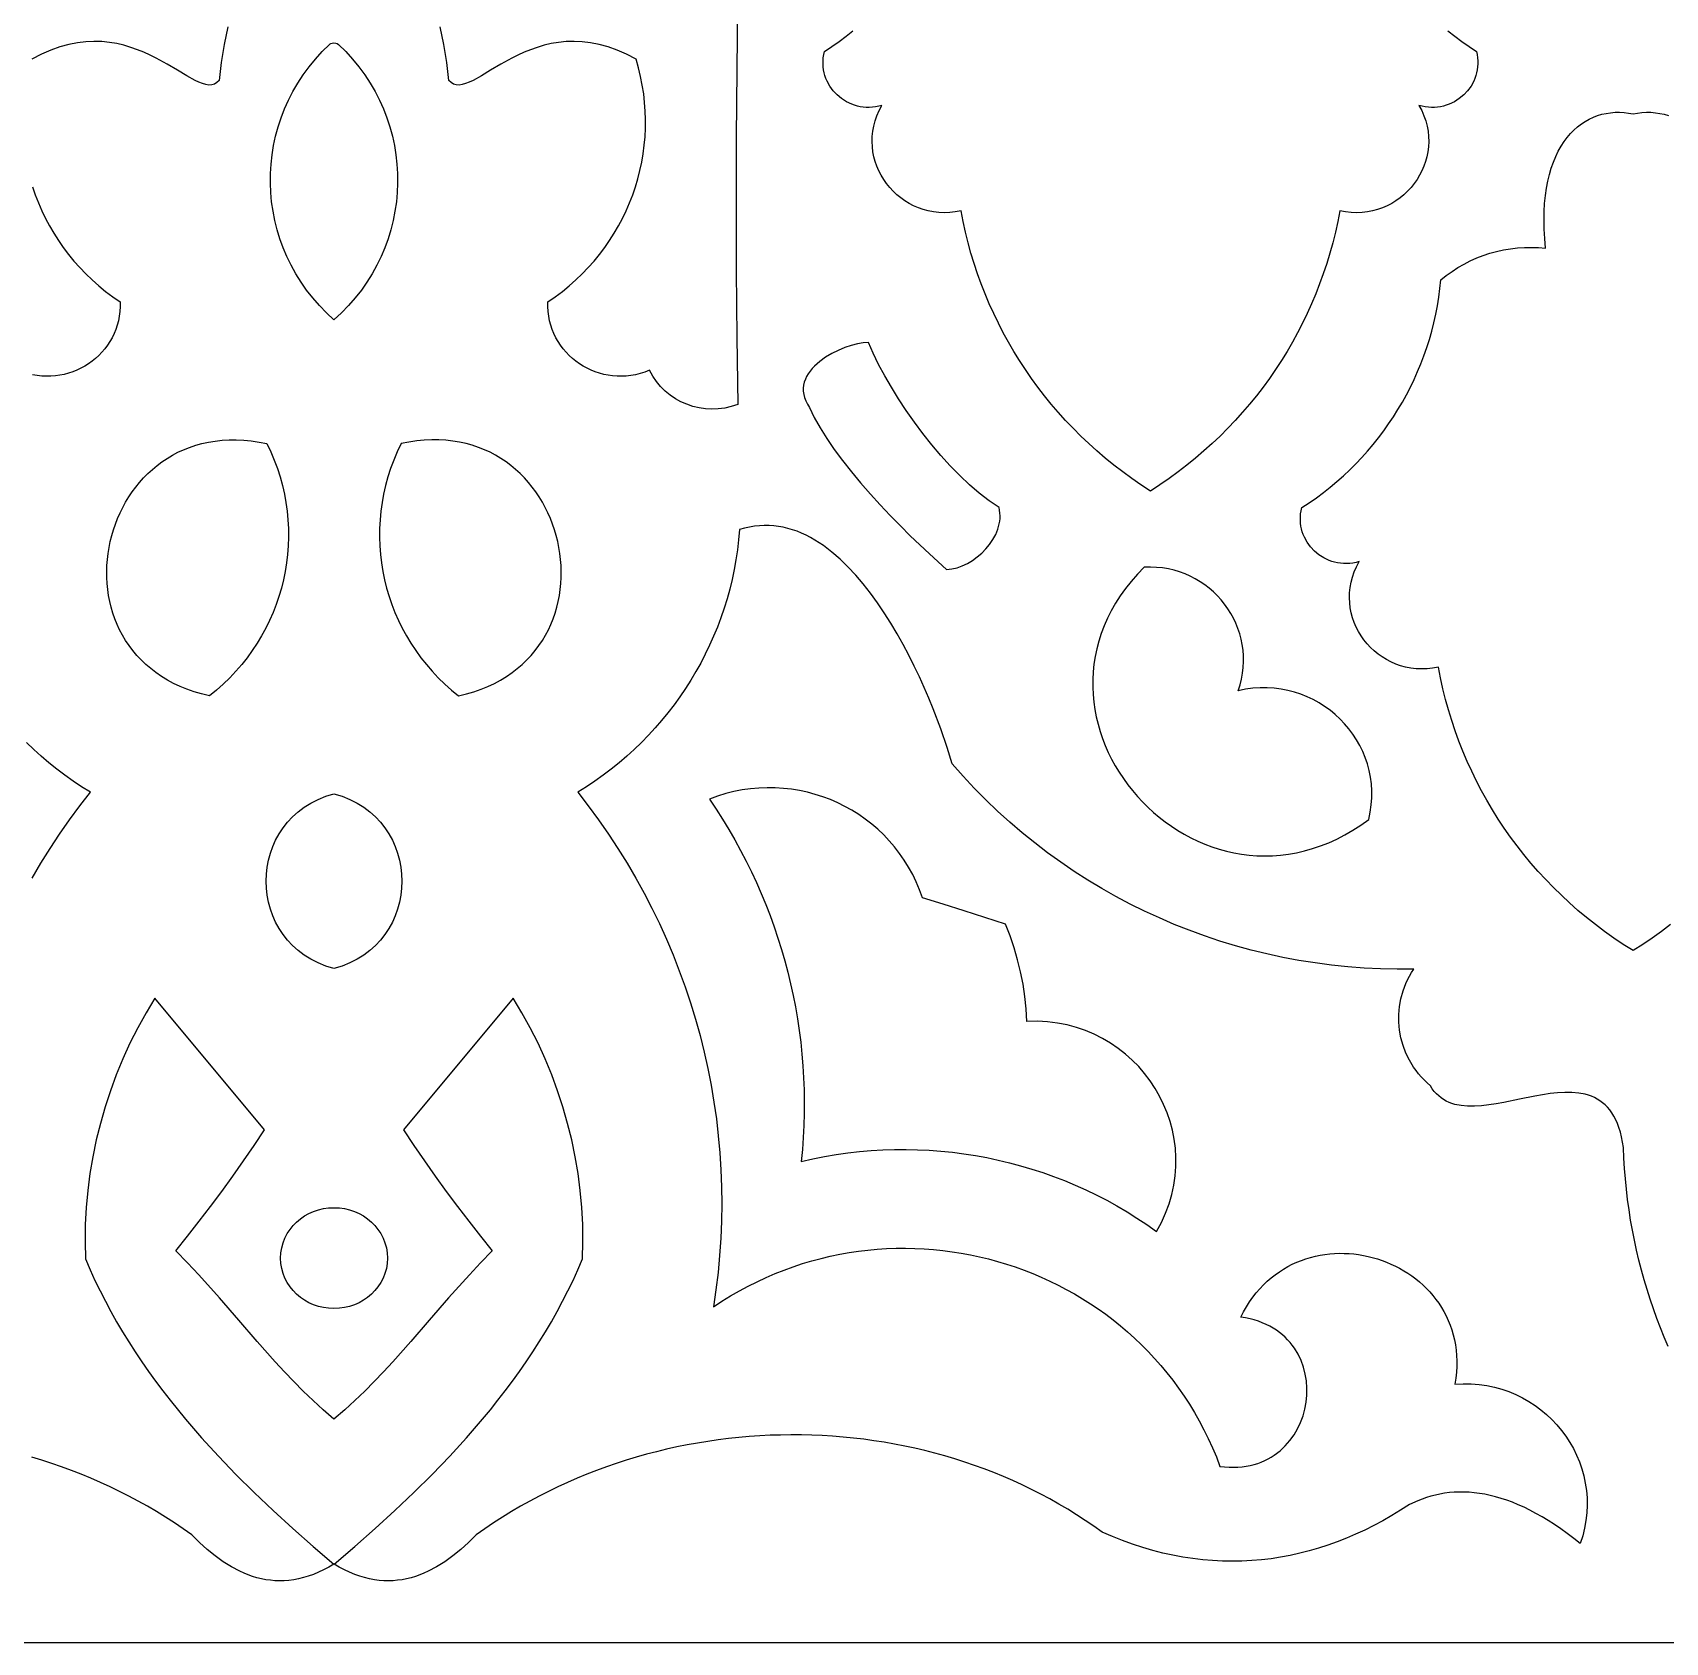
# Model space of a CAD drawing. Extents: x 50 to 3710, y -977 to -877.
# Drawn here: x 2274.6 to 2339.7, y -977.1 to -913 of the extents above; entities that cross this region are included whole.
import ezdxf

# ---------------------------------------------------------------- set-up
doc = ezdxf.new("R2010")
doc.units = 0
doc.layers.add('LAYER_1', color=18, linetype='CONTINUOUS')

msp = doc.modelspace()

# ---------------------------------------------------------------- linework, layer by layer
at = {"layer": 'LAYER_1'}
for points in [[(2302.717, -911.786), (2302.683, -914.45), (2302.663, -917.114), (2302.656, -919.778), (2302.664, -922.442), (2302.685, -925.106), (2302.72, -927.77), (2302.464, -927.854), (2302.206, -927.912), (2301.947, -927.945), (2301.688, -927.954), (2301.432, -927.94), (2301.18, -927.903), (2300.932, -927.844), (2300.692, -927.762), (2300.46, -927.66), (2300.238, -927.538), (2300.028, -927.395), (2299.83, -927.233), (2299.648, -927.053), (2299.481, -926.854), (2299.333, -926.638), (2299.204, -926.405), (2299.019, -926.477), (2298.834, -926.536), (2298.649, -926.582), (2298.464, -926.615), (2298.279, -926.636), (2298.096, -926.645), (2297.913, -926.642), (2297.733, -926.628), (2297.555, -926.603), (2297.38, -926.567), (2297.208, -926.521), (2297.04, -926.464), (2296.876, -926.398), (2296.716, -926.322), (2296.562, -926.237), (2296.413, -926.143), (2296.27, -926.041), (2296.134, -925.93), (2296.005, -925.811), (2295.882, -925.684), (2295.768, -925.55), (2295.662, -925.409), (2295.565, -925.261), (2295.476, -925.107), (2295.398, -924.946), (2295.329, -924.78), (2295.271, -924.608), (2295.224, -924.431), (2295.188, -924.249), (2295.165, -924.062), (2295.153, -923.871), (2295.154, -923.676), (2295.45, -923.473), (2295.735, -923.261), (2296.009, -923.038), (2296.273, -922.806), (2296.525, -922.565), (2296.766, -922.315), (2296.996, -922.057), (2297.215, -921.791), (2297.422, -921.517), (2297.617, -921.236), (2297.801, -920.948), (2297.972, -920.654), (2298.132, -920.353), (2298.279, -920.047), (2298.414, -919.736), (2298.536, -919.42), (2298.646, -919.1), (2298.742, -918.775), (2298.826, -918.447), (2298.897, -918.115), (2298.954, -917.78), (2298.998, -917.443), (2299.029, -917.104), (2299.045, -916.763), (2299.048, -916.42), (2299.037, -916.077), (2299.012, -915.733), (2298.973, -915.388), (2298.919, -915.044), (2298.851, -914.701), (2298.768, -914.358), (2298.671, -914.017), (2298.288, -913.816), (2297.916, -913.651), (2297.553, -913.521), (2297.2, -913.423), (2296.857, -913.356), (2296.524, -913.316), (2296.2, -913.302), (2295.887, -913.312), (2295.583, -913.342), (2295.288, -913.392), (2295.004, -913.459), (2294.729, -913.54), (2294.464, -913.634), (2294.208, -913.738), (2293.962, -913.851), (2293.725, -913.969), (2293.28, -914.214), (2292.873, -914.456), (2292.503, -914.677), (2292.171, -914.86), (2292.019, -914.932), (2291.876, -914.987), (2291.743, -915.025), (2291.618, -915.041), (2291.503, -915.035), (2291.397, -915.003), (2291.3, -914.945), (2291.212, -914.857), (2291.124, -914.142), (2291.01, -913.432), (2290.868, -912.729)], [(2282.395, -912.729), (2282.253, -913.432), (2282.138, -914.142), (2282.051, -914.857), (2281.963, -914.945), (2281.866, -915.003), (2281.76, -915.035), (2281.645, -915.041), (2281.52, -915.025), (2281.387, -914.987), (2281.244, -914.932), (2281.092, -914.86), (2280.76, -914.677), (2280.39, -914.456), (2279.983, -914.214), (2279.538, -913.969), (2279.301, -913.851), (2279.055, -913.738), (2278.799, -913.634), (2278.534, -913.54), (2278.259, -913.459), (2277.974, -913.392), (2277.68, -913.342), (2277.376, -913.312), (2277.063, -913.302), (2276.739, -913.316), (2276.406, -913.356), (2276.063, -913.423), (2275.71, -913.521), (2275.347, -913.651), (2274.975, -913.816), (2274.592, -914.017)], [(2331.024, -912.886), (2331.297, -913.101), (2331.577, -913.309), (2331.864, -913.51), (2332.158, -913.704), (2332.186, -913.83), (2332.204, -913.955), (2332.214, -914.078), (2332.215, -914.2), (2332.207, -914.32), (2332.192, -914.438), (2332.168, -914.554), (2332.137, -914.666), (2332.099, -914.776), (2332.054, -914.883), (2331.944, -915.085), (2331.809, -915.27), (2331.652, -915.438), (2331.475, -915.584), (2331.28, -915.708), (2331.07, -915.807), (2330.96, -915.847), (2330.847, -915.879), (2330.731, -915.904), (2330.613, -915.922), (2330.493, -915.932), (2330.371, -915.933), (2330.247, -915.927), (2330.122, -915.911), (2329.996, -915.887), (2329.87, -915.854), (2329.978, -916.058), (2330.067, -916.264), (2330.139, -916.471), (2330.194, -916.678), (2330.231, -916.886), (2330.253, -917.092), (2330.258, -917.297), (2330.249, -917.5), (2330.224, -917.701), (2330.185, -917.898), (2330.132, -918.09), (2330.066, -918.279), (2329.987, -918.461), (2329.896, -918.638), (2329.793, -918.808), (2329.679, -918.971), (2329.553, -919.126), (2329.418, -919.273), (2329.272, -919.41), (2329.118, -919.537), (2328.954, -919.654), (2328.782, -919.759), (2328.602, -919.853), (2328.415, -919.934), (2328.222, -920.002), (2328.021, -920.057), (2327.815, -920.097), (2327.604, -920.121), (2327.388, -920.131), (2327.167, -920.123), (2326.943, -920.099), (2326.715, -920.057), (2326.632, -920.482), (2326.538, -920.904), (2326.433, -921.323), (2326.319, -921.738), (2326.193, -922.149), (2326.058, -922.557), (2325.912, -922.96), (2325.756, -923.359), (2325.59, -923.753), (2325.414, -924.143), (2325.228, -924.528), (2325.032, -924.908), (2324.826, -925.283), (2324.611, -925.653), (2324.386, -926.017), (2324.152, -926.376), (2323.908, -926.729), (2323.655, -927.076), (2323.392, -927.417), (2323.12, -927.751), (2322.839, -928.08), (2322.549, -928.402), (2322.25, -928.717), (2321.942, -929.025), (2321.626, -929.326), (2321.3, -929.62), (2320.966, -929.906), (2320.623, -930.185), (2320.272, -930.456), (2319.912, -930.72), (2319.544, -930.975), (2319.167, -931.222), (2318.791, -930.975), (2318.423, -930.72), (2318.063, -930.456), (2317.711, -930.185), (2317.369, -929.906), (2317.034, -929.62), (2316.709, -929.326), (2316.392, -929.025), (2316.084, -928.717), (2315.785, -928.402), (2315.495, -928.08), (2315.214, -927.751), (2314.943, -927.417), (2314.68, -927.076), (2314.427, -926.729), (2314.183, -926.376), (2313.948, -926.017), (2313.723, -925.653), (2313.508, -925.283), (2313.303, -924.908), (2313.107, -924.528), (2312.921, -924.143), (2312.745, -923.753), (2312.579, -923.359), (2312.423, -922.96), (2312.277, -922.557), (2312.141, -922.149), (2312.016, -921.738), (2311.901, -921.323), (2311.797, -920.904), (2311.703, -920.482), (2311.619, -920.057), (2311.392, -920.099), (2311.167, -920.123), (2310.947, -920.131), (2310.731, -920.121), (2310.519, -920.097), (2310.313, -920.057), (2310.113, -920.002), (2309.919, -919.934), (2309.732, -919.853), (2309.552, -919.759), (2309.38, -919.654), (2309.217, -919.537), (2309.062, -919.41), (2308.917, -919.273), (2308.781, -919.126), (2308.656, -918.971), (2308.542, -918.808), (2308.439, -918.638), (2308.347, -918.461), (2308.268, -918.279), (2308.202, -918.09), (2308.15, -917.898), (2308.111, -917.701), (2308.086, -917.5), (2308.076, -917.297), (2308.082, -917.092), (2308.103, -916.886), (2308.141, -916.678), (2308.195, -916.471), (2308.267, -916.264), (2308.357, -916.058), (2308.465, -915.854), (2308.338, -915.887), (2308.212, -915.911), (2308.087, -915.927), (2307.964, -915.933), (2307.842, -915.932), (2307.721, -915.922), (2307.603, -915.904), (2307.488, -915.879), (2307.375, -915.847), (2307.265, -915.807), (2307.055, -915.708), (2306.86, -915.584), (2306.683, -915.438), (2306.526, -915.27), (2306.391, -915.085), (2306.281, -914.883), (2306.235, -914.776), (2306.197, -914.666), (2306.166, -914.554), (2306.143, -914.438), (2306.127, -914.32), (2306.12, -914.2), (2306.121, -914.078), (2306.13, -913.955), (2306.149, -913.83), (2306.177, -913.704), (2306.47, -913.51), (2306.757, -913.309), (2307.037, -913.101), (2307.311, -912.886)], [(2339.898, -948.489), (2339.537, -948.761), (2339.166, -949.025), (2338.788, -949.28), (2338.4, -949.527), (2338.013, -949.28), (2337.634, -949.025), (2337.263, -948.761), (2336.902, -948.489), (2336.549, -948.209), (2336.205, -947.921), (2335.87, -947.625), (2335.544, -947.322), (2335.227, -947.012), (2334.92, -946.694), (2334.621, -946.369), (2334.332, -946.037), (2334.053, -945.699), (2333.783, -945.354), (2333.522, -945.003), (2333.271, -944.646), (2333.03, -944.282), (2332.799, -943.913), (2332.578, -943.538), (2332.367, -943.158), (2332.166, -942.772), (2331.975, -942.382), (2331.794, -941.986), (2331.623, -941.585), (2331.463, -941.18), (2331.314, -940.771), (2331.175, -940.357), (2331.047, -939.939), (2330.929, -939.517), (2330.823, -939.091), (2330.727, -938.662), (2330.642, -938.229), (2330.414, -938.271), (2330.19, -938.296), (2329.969, -938.303), (2329.753, -938.294), (2329.542, -938.269), (2329.336, -938.229), (2329.136, -938.175), (2328.942, -938.107), (2328.755, -938.026), (2328.575, -937.932), (2328.403, -937.826), (2328.239, -937.71), (2328.085, -937.582), (2327.939, -937.445), (2327.804, -937.299), (2327.679, -937.144), (2327.564, -936.981), (2327.461, -936.811), (2327.37, -936.634), (2327.291, -936.451), (2327.225, -936.263), (2327.172, -936.07), (2327.133, -935.873), (2327.108, -935.673), (2327.099, -935.47), (2327.104, -935.265), (2327.126, -935.058), (2327.163, -934.851), (2327.218, -934.643), (2327.29, -934.436), (2327.379, -934.23), (2327.487, -934.026), (2327.361, -934.06), (2327.235, -934.084), (2327.11, -934.099), (2326.986, -934.106), (2326.864, -934.104), (2326.744, -934.094), (2326.626, -934.077), (2326.51, -934.052), (2326.397, -934.019), (2326.287, -933.98), (2326.077, -933.881), (2325.882, -933.757), (2325.705, -933.61), (2325.548, -933.443), (2325.414, -933.257), (2325.303, -933.055), (2325.258, -932.949), (2325.22, -932.839), (2325.189, -932.726), (2325.165, -932.611), (2325.15, -932.493), (2325.142, -932.373), (2325.143, -932.251), (2325.153, -932.127), (2325.171, -932.002), (2325.199, -931.876), (2325.493, -931.683), (2325.78, -931.482), (2326.06, -931.273), (2326.333, -931.058), (2326.599, -930.835), (2326.858, -930.606), (2327.11, -930.37), (2327.355, -930.127), (2327.592, -929.878), (2327.821, -929.623), (2328.043, -929.361), (2328.257, -929.094), (2328.463, -928.822), (2328.662, -928.543), (2328.852, -928.26), (2329.034, -927.972), (2329.207, -927.678), (2329.372, -927.38), (2329.529, -927.077), (2329.677, -926.77), (2329.816, -926.458), (2329.947, -926.143), (2330.068, -925.824), (2330.181, -925.501), (2330.284, -925.174), (2330.378, -924.844), (2330.462, -924.511), (2330.537, -924.175), (2330.603, -923.837), (2330.658, -923.495), (2330.704, -923.151), (2330.74, -922.805), (2330.96, -922.628), (2331.189, -922.464), (2331.424, -922.312), (2331.667, -922.172), (2331.916, -922.046), (2332.17, -921.932), (2332.43, -921.832), (2332.695, -921.744), (2332.964, -921.671), (2333.236, -921.611), (2333.512, -921.564), (2333.79, -921.532), (2334.07, -921.514), (2334.351, -921.51), (2334.634, -921.52), (2334.917, -921.546), (2334.882, -921.157), (2334.861, -920.785), (2334.854, -920.428), (2334.859, -920.086), (2334.878, -919.759), (2334.908, -919.447), (2334.95, -919.151), (2335.004, -918.869), (2335.068, -918.602), (2335.142, -918.349), (2335.226, -918.111), (2335.32, -917.887), (2335.422, -917.677), (2335.533, -917.481), (2335.651, -917.298), (2335.777, -917.13), (2335.909, -916.975), (2336.048, -916.834), (2336.193, -916.705), (2336.344, -916.59), (2336.499, -916.488), (2336.659, -916.399), (2336.823, -916.323), (2336.991, -916.259), (2337.161, -916.208), (2337.334, -916.17), (2337.509, -916.143), (2337.686, -916.128), (2337.864, -916.126), (2338.043, -916.135), (2338.222, -916.156), (2338.4, -916.189), (2338.579, -916.156), (2338.757, -916.135), (2338.936, -916.126), (2339.114, -916.128), (2339.291, -916.143), (2339.466, -916.17), (2339.639, -916.208), (2339.81, -916.259)], [(2274.617, -919.1), (2274.727, -919.42), (2274.849, -919.736), (2274.984, -920.047), (2275.131, -920.353), (2275.291, -920.654), (2275.462, -920.948), (2275.646, -921.236), (2275.841, -921.517), (2276.048, -921.791), (2276.267, -922.057), (2276.497, -922.315), (2276.738, -922.565), (2276.99, -922.806), (2277.254, -923.038), (2277.528, -923.261), (2277.813, -923.473), (2278.109, -923.676), (2278.11, -923.871), (2278.098, -924.062), (2278.075, -924.249), (2278.039, -924.431), (2277.992, -924.608), (2277.934, -924.78), (2277.865, -924.946), (2277.787, -925.107), (2277.698, -925.261), (2277.601, -925.409), (2277.495, -925.55), (2277.381, -925.684), (2277.258, -925.811), (2277.129, -925.93), (2276.993, -926.041), (2276.85, -926.143), (2276.701, -926.237), (2276.547, -926.322), (2276.387, -926.398), (2276.223, -926.464), (2276.055, -926.521), (2275.883, -926.567), (2275.708, -926.603), (2275.53, -926.628), (2275.35, -926.642), (2275.167, -926.645), (2274.984, -926.636), (2274.799, -926.615), (2274.614, -926.582)], [(2339.801, -965.295), (2339.644, -964.926), (2339.494, -964.553), (2339.35, -964.177), (2339.214, -963.798), (2339.084, -963.416), (2338.961, -963.031), (2338.846, -962.643), (2338.738, -962.252), (2338.637, -961.858), (2338.543, -961.462), (2338.457, -961.063), (2338.378, -960.661), (2338.306, -960.257), (2338.242, -959.851), (2338.186, -959.442), (2338.138, -959.031), (2338.097, -958.619), (2338.064, -958.204), (2338.04, -957.787), (2338.023, -957.368), (2337.987, -957.15), (2337.944, -956.946), (2337.895, -956.755), (2337.839, -956.578), (2337.777, -956.413), (2337.709, -956.26), (2337.635, -956.12), (2337.556, -955.991), (2337.471, -955.873), (2337.381, -955.766), (2337.286, -955.669), (2337.186, -955.583), (2337.082, -955.505), (2336.973, -955.437), (2336.86, -955.378), (2336.743, -955.327), (2336.622, -955.284), (2336.498, -955.248), (2336.239, -955.198), (2335.968, -955.174), (2335.687, -955.172), (2335.397, -955.188), (2335.1, -955.221), (2334.797, -955.267), (2334.49, -955.322), (2333.87, -955.448), (2333.252, -955.574), (2332.949, -955.629), (2332.651, -955.675), (2332.36, -955.708), (2332.078, -955.725), (2331.805, -955.723), (2331.545, -955.698), (2331.299, -955.649), (2331.181, -955.613), (2331.067, -955.57), (2330.957, -955.519), (2330.852, -955.46), (2330.751, -955.392), (2330.655, -955.315), (2330.564, -955.228), (2330.478, -955.132), (2330.398, -955.025), (2330.323, -954.907), (2330.195, -954.795), (2330.074, -954.678), (2329.96, -954.557), (2329.853, -954.431), (2329.752, -954.302), (2329.658, -954.169), (2329.49, -953.893), (2329.35, -953.606), (2329.238, -953.309), (2329.153, -953.005), (2329.096, -952.695), (2329.067, -952.382), (2329.066, -952.067), (2329.094, -951.752), (2329.15, -951.44), (2329.236, -951.133), (2329.35, -950.832), (2329.418, -950.685), (2329.493, -950.54), (2329.576, -950.397), (2329.666, -950.258), (2329.004, -950.263), (2328.343, -950.25), (2327.686, -950.219), (2327.031, -950.169), (2326.38, -950.102), (2325.732, -950.017), (2325.088, -949.914), (2324.448, -949.794), (2323.813, -949.657), (2323.182, -949.502), (2322.557, -949.331), (2321.938, -949.143), (2321.325, -948.938), (2320.718, -948.716), (2320.117, -948.479), (2319.524, -948.225), (2318.938, -947.955), (2318.36, -947.669), (2317.79, -947.367), (2317.228, -947.05), (2316.675, -946.718), (2316.131, -946.37), (2315.597, -946.007), (2315.072, -945.629), (2314.557, -945.237), (2314.053, -944.83), (2313.56, -944.408), (2313.078, -943.972), (2312.607, -943.522), (2312.149, -943.058), (2311.702, -942.58), (2311.269, -942.088), (2311.068, -941.427), (2310.815, -940.687), (2310.511, -939.888), (2310.34, -939.472), (2310.157, -939.049), (2309.963, -938.62), (2309.757, -938.189), (2309.539, -937.757), (2309.311, -937.326), (2309.072, -936.9), (2308.822, -936.481), (2308.562, -936.07), (2308.292, -935.671), (2308.012, -935.285), (2307.722, -934.916), (2307.423, -934.564), (2307.115, -934.234), (2306.798, -933.927), (2306.472, -933.645), (2306.138, -933.392), (2305.968, -933.276), (2305.796, -933.168), (2305.622, -933.068), (2305.446, -932.977), (2305.268, -932.895), (2305.088, -932.821), (2304.906, -932.757), (2304.723, -932.703), (2304.537, -932.659), (2304.35, -932.624), (2304.161, -932.601), (2303.971, -932.588), (2303.779, -932.586), (2303.585, -932.596), (2303.389, -932.617), (2303.192, -932.651), (2302.994, -932.697), (2302.793, -932.755), (2302.758, -933.157), (2302.71, -933.557), (2302.65, -933.954), (2302.578, -934.348), (2302.495, -934.738), (2302.4, -935.125), (2302.294, -935.509), (2302.177, -935.888), (2302.048, -936.263), (2301.909, -936.633), (2301.758, -936.999), (2301.597, -937.36), (2301.426, -937.716), (2301.244, -938.067), (2301.051, -938.412), (2300.849, -938.751), (2300.636, -939.084), (2300.414, -939.411), (2300.182, -939.732), (2299.94, -940.046), (2299.689, -940.353), (2299.429, -940.653), (2299.159, -940.946), (2298.88, -941.231), (2298.593, -941.508), (2298.297, -941.777), (2297.992, -942.038), (2297.678, -942.291), (2297.356, -942.535), (2297.026, -942.77), (2296.688, -942.996), (2296.342, -943.212), (2296.767, -943.761), (2297.177, -944.318), (2297.571, -944.884), (2297.949, -945.459), (2298.311, -946.042), (2298.657, -946.633), (2298.987, -947.232), (2299.301, -947.838), (2299.599, -948.451), (2299.88, -949.07), (2300.145, -949.696), (2300.393, -950.328), (2300.625, -950.965), (2300.84, -951.608), (2301.038, -952.256), (2301.219, -952.909), (2301.383, -953.565), (2301.53, -954.226), (2301.661, -954.891), (2301.773, -955.559), (2301.869, -956.23), (2301.947, -956.903), (2302.008, -957.58), (2302.051, -958.258), (2302.076, -958.937), (2302.084, -959.619), (2302.074, -960.301), (2302.046, -960.984), (2302, -961.668), (2301.936, -962.351), (2301.853, -963.035), (2301.753, -963.717), (2302.093, -963.493), (2302.437, -963.281), (2302.785, -963.081), (2303.136, -962.892), (2303.491, -962.714), (2303.848, -962.548), (2304.208, -962.393), (2304.57, -962.25), (2304.935, -962.118), (2305.301, -961.996), (2305.67, -961.886), (2306.04, -961.788), (2306.411, -961.699), (2306.784, -961.622), (2307.157, -961.556), (2307.531, -961.5), (2307.906, -961.455), (2308.281, -961.421), (2308.656, -961.397), (2309.03, -961.384), (2309.405, -961.381), (2309.778, -961.388), (2310.151, -961.405), (2310.523, -961.433), (2310.893, -961.471), (2311.262, -961.519), (2311.629, -961.577), (2311.994, -961.644), (2312.357, -961.722), (2312.718, -961.809), (2313.075, -961.906), (2313.43, -962.012), (2313.782, -962.128), (2314.131, -962.254), (2314.476, -962.389), (2314.817, -962.533), (2315.154, -962.687), (2315.487, -962.849), (2315.816, -963.021), (2316.14, -963.202), (2316.459, -963.392), (2316.773, -963.59), (2317.082, -963.798), (2317.385, -964.014), (2317.682, -964.239), (2317.974, -964.473), (2318.259, -964.715), (2318.538, -964.966), (2318.81, -965.225), (2319.075, -965.493), (2319.333, -965.768), (2319.584, -966.052), (2319.827, -966.344), (2320.062, -966.644), (2320.29, -966.953), (2320.509, -967.269), (2320.72, -967.592), (2320.922, -967.924), (2321.115, -968.264), (2321.299, -968.611), (2321.474, -968.965), (2321.639, -969.327), (2321.795, -969.697), (2321.94, -970.074), (2322.126, -970.095), (2322.308, -970.106), (2322.485, -970.109), (2322.657, -970.103), (2322.824, -970.089), (2322.986, -970.066), (2323.144, -970.036), (2323.296, -969.998), (2323.444, -969.952), (2323.586, -969.9), (2323.723, -969.841), (2323.856, -969.775), (2323.983, -969.703), (2324.105, -969.625), (2324.333, -969.452), (2324.541, -969.259), (2324.726, -969.047), (2324.891, -968.819), (2325.033, -968.577), (2325.152, -968.323), (2325.249, -968.059), (2325.323, -967.788), (2325.374, -967.511), (2325.401, -967.231), (2325.404, -966.95), (2325.384, -966.67), (2325.338, -966.393), (2325.268, -966.122), (2325.173, -965.859), (2325.052, -965.606), (2324.906, -965.364), (2324.823, -965.249), (2324.733, -965.137), (2324.637, -965.029), (2324.535, -964.926), (2324.425, -964.828), (2324.309, -964.734), (2324.187, -964.645), (2324.057, -964.562), (2323.921, -964.485), (2323.777, -964.414), (2323.627, -964.349), (2323.47, -964.29), (2323.307, -964.239), (2323.136, -964.194), (2322.958, -964.157), (2322.773, -964.127), (2322.882, -963.914), (2322.999, -963.711), (2323.122, -963.518), (2323.251, -963.334), (2323.386, -963.161), (2323.527, -962.997), (2323.673, -962.842), (2323.825, -962.697), (2323.981, -962.561), (2324.142, -962.435), (2324.306, -962.317), (2324.475, -962.209), (2324.647, -962.11), (2324.823, -962.019), (2325.002, -961.938), (2325.183, -961.865), (2325.367, -961.801), (2325.553, -961.745), (2325.741, -961.697), (2325.93, -961.658), (2326.121, -961.628), (2326.312, -961.605), (2326.504, -961.59), (2326.697, -961.584), (2326.889, -961.585), (2327.082, -961.594), (2327.274, -961.611), (2327.465, -961.635), (2327.655, -961.667), (2327.843, -961.706), (2328.215, -961.807), (2328.397, -961.868), (2328.577, -961.936), (2328.754, -962.01), (2328.928, -962.092), (2329.098, -962.181), (2329.265, -962.276), (2329.427, -962.378), (2329.586, -962.486), (2329.739, -962.601), (2329.888, -962.722), (2330.031, -962.849), (2330.169, -962.982), (2330.301, -963.122), (2330.426, -963.267), (2330.546, -963.418), (2330.658, -963.575), (2330.764, -963.738), (2330.862, -963.906), (2330.953, -964.08), (2331.036, -964.259), (2331.11, -964.443), (2331.176, -964.632), (2331.234, -964.827), (2331.282, -965.027), (2331.321, -965.231), (2331.35, -965.441), (2331.369, -965.655), (2331.378, -965.873), (2331.376, -966.097), (2331.364, -966.324), (2331.34, -966.557), (2331.305, -966.793), (2331.631, -966.778), (2331.952, -966.783), (2332.266, -966.808), (2332.573, -966.852), (2332.874, -966.915), (2333.166, -966.996), (2333.451, -967.094), (2333.726, -967.209), (2333.993, -967.339), (2334.249, -967.485), (2334.495, -967.645), (2334.73, -967.819), (2334.953, -968.006), (2335.164, -968.206), (2335.363, -968.417), (2335.549, -968.639), (2335.721, -968.872), (2335.879, -969.115), (2336.022, -969.366), (2336.15, -969.626), (2336.262, -969.894), (2336.358, -970.169), (2336.437, -970.45), (2336.498, -970.736), (2336.542, -971.028), (2336.567, -971.323), (2336.573, -971.623), (2336.56, -971.925), (2336.526, -972.23), (2336.472, -972.536), (2336.397, -972.842), (2336.3, -973.15), (2336.037, -972.941), (2335.778, -972.746), (2335.522, -972.562), (2335.27, -972.39), (2335.021, -972.23), (2334.775, -972.081), (2334.532, -971.944), (2334.292, -971.818), (2334.056, -971.702), (2333.823, -971.598), (2333.593, -971.503), (2333.367, -971.42), (2333.143, -971.346), (2332.923, -971.282), (2332.706, -971.228), (2332.492, -971.183), (2332.282, -971.147), (2332.074, -971.121), (2331.869, -971.104), (2331.668, -971.095), (2331.47, -971.094), (2331.275, -971.102), (2331.082, -971.118), (2330.893, -971.142), (2330.707, -971.174), (2330.524, -971.213), (2330.344, -971.259), (2330.167, -971.313), (2329.822, -971.44), (2329.489, -971.593), (2329.138, -971.818), (2328.785, -972.033), (2328.429, -972.236), (2328.07, -972.428), (2327.709, -972.608), (2327.346, -972.777), (2326.98, -972.933), (2326.612, -973.078), (2326.241, -973.211), (2325.868, -973.332), (2325.494, -973.44), (2325.117, -973.536), (2324.738, -973.62), (2324.358, -973.691), (2323.975, -973.749), (2323.591, -973.795), (2323.205, -973.827), (2322.817, -973.847), (2322.427, -973.854), (2322.037, -973.847), (2321.644, -973.827), (2321.25, -973.794), (2320.855, -973.747), (2320.459, -973.686), (2320.061, -973.611), (2319.662, -973.523), (2319.262, -973.421), (2318.861, -973.304), (2318.459, -973.173), (2318.056, -973.028), (2317.652, -972.869), (2317.247, -972.695), (2316.911, -972.455), (2316.57, -972.222), (2316.225, -971.997), (2315.874, -971.78), (2315.52, -971.571), (2315.161, -971.369), (2314.798, -971.175), (2314.431, -970.988), (2314.061, -970.81), (2313.686, -970.639), (2313.309, -970.475), (2312.928, -970.319), (2312.543, -970.171), (2312.156, -970.031), (2311.766, -969.898), (2311.373, -969.773), (2310.978, -969.656), (2310.58, -969.546), (2310.18, -969.444), (2309.778, -969.35), (2309.374, -969.263), (2308.968, -969.184), (2308.56, -969.113), (2308.151, -969.049), (2307.741, -968.993), (2307.329, -968.945), (2306.917, -968.904), (2306.503, -968.871), (2306.089, -968.846), (2305.674, -968.829), (2305.258, -968.819), (2304.843, -968.817), (2304.427, -968.822), (2304.011, -968.835), (2303.596, -968.856), (2303.18, -968.885), (2302.766, -968.921), (2302.352, -968.965), (2301.938, -969.016), (2301.526, -969.075), (2301.114, -969.142), (2300.704, -969.217), (2300.295, -969.299), (2299.888, -969.389), (2299.482, -969.487), (2299.079, -969.592), (2298.677, -969.705), (2298.277, -969.826), (2297.88, -969.955), (2297.485, -970.091), (2297.093, -970.234), (2296.703, -970.386), (2296.317, -970.545), (2295.933, -970.712), (2295.553, -970.886), (2295.176, -971.069), (2294.802, -971.259), (2294.432, -971.456), (2294.066, -971.661), (2293.704, -971.874), (2293.346, -972.095), (2292.992, -972.323), (2292.643, -972.559), (2292.298, -972.803), (2291.992, -973.102), (2291.682, -973.381), (2291.367, -973.637), (2291.046, -973.869), (2290.719, -974.074), (2290.387, -974.25), (2290.218, -974.327), (2290.048, -974.396), (2289.875, -974.457), (2289.702, -974.509), (2289.526, -974.552), (2289.348, -974.586), (2289.168, -974.611), (2288.987, -974.627), (2288.803, -974.632), (2288.617, -974.628), (2288.429, -974.613), (2288.239, -974.588), (2288.047, -974.551), (2287.852, -974.504), (2287.655, -974.445), (2287.455, -974.374), (2287.254, -974.292), (2287.049, -974.197), (2286.842, -974.09), (2286.633, -973.97), (2287.466, -973.26), (2288.274, -972.549), (2289.057, -971.835), (2289.812, -971.118), (2290.54, -970.396), (2291.241, -969.669), (2291.912, -968.934), (2292.553, -968.191), (2292.863, -967.816), (2293.165, -967.438), (2293.459, -967.058), (2293.745, -966.676), (2294.024, -966.29), (2294.294, -965.901), (2294.556, -965.509), (2294.81, -965.113), (2295.056, -964.714), (2295.294, -964.311), (2295.523, -963.905), (2295.743, -963.494), (2295.955, -963.08), (2296.158, -962.661), (2296.352, -962.238), (2296.537, -961.81), (2296.553, -961.124), (2296.542, -960.44), (2296.506, -959.759), (2296.444, -959.08), (2296.357, -958.405), (2296.244, -957.734), (2296.106, -957.068), (2295.943, -956.408), (2295.756, -955.755), (2295.544, -955.108), (2295.308, -954.47), (2295.047, -953.839), (2294.763, -953.218), (2294.454, -952.607), (2294.122, -952.006), (2293.767, -951.416), (2289.398, -956.666), (2289.813, -957.286), (2290.236, -957.902), (2290.666, -958.512), (2291.105, -959.116), (2291.551, -959.715), (2292.005, -960.309), (2292.466, -960.897), (2292.935, -961.479), (2292.468, -961.967), (2292.025, -962.443), (2291.198, -963.364), (2290.429, -964.246), (2289.695, -965.092), (2288.972, -965.905), (2288.607, -966.301), (2288.236, -966.69), (2287.856, -967.073), (2287.464, -967.45), (2287.057, -967.821), (2286.631, -968.187), (2286.206, -967.821), (2285.799, -967.45), (2285.407, -967.073), (2285.027, -966.69), (2284.656, -966.301), (2284.291, -965.905), (2283.568, -965.092), (2282.834, -964.246), (2282.065, -963.364), (2281.238, -962.443), (2280.795, -961.967), (2280.328, -961.479), (2280.797, -960.897), (2281.258, -960.309), (2281.712, -959.715), (2282.158, -959.116), (2282.597, -958.512), (2283.027, -957.902), (2283.45, -957.286), (2283.865, -956.666), (2279.496, -951.416), (2279.141, -952.006), (2278.809, -952.607), (2278.5, -953.218), (2278.216, -953.839), (2277.955, -954.47), (2277.719, -955.108), (2277.507, -955.755), (2277.32, -956.408), (2277.157, -957.068), (2277.019, -957.734), (2276.906, -958.405), (2276.819, -959.08), (2276.757, -959.759), (2276.721, -960.44), (2276.71, -961.124), (2276.726, -961.81), (2276.911, -962.238), (2277.105, -962.661), (2277.308, -963.08), (2277.52, -963.494), (2277.74, -963.905), (2277.969, -964.311), (2278.207, -964.714), (2278.453, -965.113), (2278.707, -965.509), (2278.969, -965.901), (2279.239, -966.29), (2279.518, -966.676), (2279.804, -967.058), (2280.098, -967.438), (2280.709, -968.191), (2281.351, -968.934), (2282.022, -969.669), (2282.722, -970.396), (2283.451, -971.118), (2284.206, -971.835), (2284.989, -972.549), (2285.797, -973.26), (2286.63, -973.97), (2286.421, -974.09), (2286.214, -974.197), (2286.009, -974.292), (2285.808, -974.374), (2285.608, -974.445), (2285.411, -974.504), (2285.216, -974.551), (2285.024, -974.588), (2284.834, -974.613), (2284.646, -974.628), (2284.46, -974.632), (2284.276, -974.627), (2284.095, -974.611), (2283.915, -974.586), (2283.737, -974.552), (2283.561, -974.509), (2283.387, -974.457), (2283.215, -974.396), (2283.045, -974.327), (2282.876, -974.25), (2282.544, -974.074), (2282.217, -973.869), (2281.896, -973.637), (2281.581, -973.381), (2281.271, -973.102), (2280.965, -972.803), (2280.62, -972.559), (2280.271, -972.323), (2279.917, -972.095), (2279.559, -971.874), (2279.197, -971.661), (2278.831, -971.456), (2278.461, -971.259), (2278.087, -971.069), (2277.71, -970.886), (2277.33, -970.712), (2276.946, -970.545), (2276.56, -970.386), (2276.17, -970.234), (2275.778, -970.091), (2275.383, -969.955), (2274.986, -969.826), (2274.586, -969.705)], [(2274.606, -946.633), (2274.952, -946.042), (2275.314, -945.459), (2275.692, -944.884), (2276.086, -944.318), (2276.496, -943.761), (2276.921, -943.212), (2276.575, -942.996), (2276.237, -942.77), (2275.907, -942.535), (2275.585, -942.291), (2275.271, -942.038), (2274.966, -941.777), (2274.67, -941.508), (2274.382, -941.231)], [(2220.918, -977.082), (2286.631, -977.082), (2352.345, -977.082)]]:
    msp.add_lwpolyline(points, dxfattribs=at)
for points in [[(2286.631, -924.39), (2286.331, -924.112), (2286.049, -923.822), (2285.786, -923.521), (2285.542, -923.21), (2285.317, -922.889), (2285.111, -922.559), (2284.923, -922.221), (2284.755, -921.876), (2284.606, -921.524), (2284.476, -921.166), (2284.365, -920.804), (2284.274, -920.437), (2284.201, -920.067), (2284.147, -919.695), (2284.112, -919.32), (2284.097, -918.945), (2284.1, -918.569), (2284.123, -918.193), (2284.165, -917.819), (2284.226, -917.447), (2284.306, -917.078), (2284.406, -916.712), (2284.524, -916.351), (2284.662, -915.995), (2284.819, -915.645), (2284.995, -915.301), (2285.191, -914.965), (2285.406, -914.637), (2285.64, -914.318), (2285.893, -914.009), (2286.166, -913.711), (2286.458, -913.424), (2286.48, -913.404), (2286.51, -913.387), (2286.557, -913.372), (2286.631, -913.361), (2286.706, -913.372), (2286.753, -913.387), (2286.805, -913.424), (2287.097, -913.711), (2287.37, -914.009), (2287.623, -914.318), (2287.857, -914.637), (2288.072, -914.965), (2288.268, -915.301), (2288.444, -915.645), (2288.601, -915.995), (2288.739, -916.351), (2288.857, -916.712), (2288.957, -917.078), (2289.037, -917.447), (2289.098, -917.819), (2289.14, -918.193), (2289.163, -918.569), (2289.166, -918.945), (2289.151, -919.32), (2289.116, -919.695), (2289.062, -920.067), (2288.989, -920.437), (2288.898, -920.804), (2288.787, -921.166), (2288.657, -921.524), (2288.508, -921.876), (2288.34, -922.221), (2288.152, -922.559), (2287.946, -922.889), (2287.721, -923.21), (2287.477, -923.521), (2287.214, -923.822), (2286.932, -924.112)], [(2313.134, -931.876), (2312.742, -931.607), (2312.349, -931.303), (2311.959, -930.966), (2311.572, -930.601), (2311.191, -930.211), (2310.818, -929.8), (2310.454, -929.371), (2310.101, -928.927), (2309.762, -928.473), (2309.439, -928.012), (2309.132, -927.548), (2308.845, -927.083), (2308.579, -926.623), (2308.335, -926.169), (2308.117, -925.727), (2307.926, -925.299), (2307.721, -925.312), (2307.492, -925.351), (2307.245, -925.415), (2306.987, -925.502), (2306.726, -925.611), (2306.468, -925.74), (2306.22, -925.889), (2305.989, -926.056), (2305.882, -926.146), (2305.782, -926.24), (2305.69, -926.338), (2305.606, -926.44), (2305.532, -926.545), (2305.468, -926.653), (2305.415, -926.765), (2305.374, -926.88), (2305.346, -926.998), (2305.332, -927.118), (2305.333, -927.241), (2305.349, -927.367), (2305.381, -927.494), (2305.43, -927.624), (2305.498, -927.756), (2305.585, -927.89), (2305.673, -928.086), (2305.772, -928.286), (2306.001, -928.699), (2306.268, -929.126), (2306.569, -929.561), (2306.897, -930.004), (2307.249, -930.449), (2307.62, -930.894), (2308.006, -931.336), (2308.4, -931.77), (2308.8, -932.195), (2309.201, -932.606), (2309.597, -933), (2310.357, -933.724), (2311.043, -934.341), (2311.251, -934.319), (2311.46, -934.27), (2311.669, -934.196), (2311.874, -934.099), (2312.073, -933.981), (2312.264, -933.844), (2312.444, -933.69), (2312.61, -933.521), (2312.76, -933.34), (2312.891, -933.147), (2313.001, -932.946), (2313.086, -932.738), (2313.144, -932.525), (2313.163, -932.417), (2313.174, -932.309), (2313.176, -932.2), (2313.171, -932.092), (2313.157, -931.984)], [(2281.669, -939.377), (2281.357, -939.3), (2281.058, -939.211), (2280.772, -939.111), (2280.5, -938.999), (2280.24, -938.877), (2279.993, -938.745), (2279.758, -938.603), (2279.537, -938.451), (2279.327, -938.291), (2279.13, -938.123), (2278.946, -937.946), (2278.773, -937.762), (2278.613, -937.571), (2278.464, -937.374), (2278.327, -937.17), (2278.202, -936.961), (2278.089, -936.747), (2277.987, -936.527), (2277.897, -936.304), (2277.818, -936.077), (2277.75, -935.847), (2277.694, -935.613), (2277.648, -935.378), (2277.613, -935.14), (2277.589, -934.901), (2277.576, -934.661), (2277.573, -934.421), (2277.581, -934.18), (2277.599, -933.939), (2277.627, -933.7), (2277.666, -933.462), (2277.715, -933.225), (2277.773, -932.991), (2277.842, -932.759), (2277.92, -932.531), (2278.008, -932.306), (2278.105, -932.085), (2278.212, -931.868), (2278.328, -931.657), (2278.454, -931.451), (2278.588, -931.251), (2278.732, -931.057), (2278.884, -930.87), (2279.045, -930.69), (2279.215, -930.518), (2279.394, -930.355), (2279.581, -930.199), (2279.776, -930.053), (2279.98, -929.917), (2280.192, -929.79), (2280.412, -929.674), (2280.64, -929.569), (2280.876, -929.476), (2281.119, -929.394), (2281.37, -929.324), (2281.629, -929.268), (2281.895, -929.224), (2282.169, -929.194), (2282.45, -929.179), (2282.737, -929.178), (2283.032, -929.192), (2283.334, -929.221), (2283.643, -929.267), (2283.958, -929.329), (2284.113, -929.656), (2284.252, -929.986), (2284.376, -930.32), (2284.485, -930.657), (2284.577, -930.996), (2284.655, -931.336), (2284.718, -931.679), (2284.765, -932.022), (2284.798, -932.366), (2284.816, -932.711), (2284.819, -933.054), (2284.807, -933.397), (2284.781, -933.739), (2284.741, -934.079), (2284.686, -934.417), (2284.617, -934.752), (2284.534, -935.084), (2284.437, -935.412), (2284.326, -935.737), (2284.201, -936.056), (2284.063, -936.371), (2283.911, -936.681), (2283.746, -936.984), (2283.567, -937.282), (2283.375, -937.572), (2283.17, -937.855), (2282.952, -938.131), (2282.721, -938.398), (2282.477, -938.657), (2282.22, -938.907), (2281.951, -939.147)], [(2291.594, -939.377), (2291.906, -939.3), (2292.205, -939.211), (2292.491, -939.111), (2292.763, -938.999), (2293.023, -938.877), (2293.27, -938.745), (2293.505, -938.603), (2293.726, -938.451), (2293.936, -938.291), (2294.133, -938.123), (2294.317, -937.946), (2294.49, -937.762), (2294.65, -937.571), (2294.799, -937.374), (2294.936, -937.17), (2295.06, -936.961), (2295.174, -936.747), (2295.276, -936.527), (2295.366, -936.304), (2295.445, -936.077), (2295.513, -935.847), (2295.569, -935.613), (2295.615, -935.378), (2295.65, -935.14), (2295.674, -934.901), (2295.687, -934.661), (2295.69, -934.421), (2295.682, -934.18), (2295.664, -933.939), (2295.635, -933.7), (2295.597, -933.462), (2295.548, -933.225), (2295.49, -932.991), (2295.421, -932.759), (2295.343, -932.531), (2295.255, -932.306), (2295.158, -932.085), (2295.051, -931.868), (2294.935, -931.657), (2294.809, -931.451), (2294.675, -931.251), (2294.531, -931.057), (2294.379, -930.87), (2294.218, -930.69), (2294.048, -930.518), (2293.869, -930.355), (2293.682, -930.199), (2293.487, -930.053), (2293.283, -929.917), (2293.071, -929.79), (2292.851, -929.674), (2292.623, -929.569), (2292.387, -929.476), (2292.144, -929.394), (2291.893, -929.324), (2291.634, -929.268), (2291.368, -929.224), (2291.094, -929.194), (2290.813, -929.179), (2290.526, -929.178), (2290.231, -929.192), (2289.929, -929.221), (2289.62, -929.267), (2289.305, -929.329), (2289.15, -929.656), (2289.01, -929.986), (2288.887, -930.32), (2288.778, -930.657), (2288.686, -930.996), (2288.608, -931.336), (2288.545, -931.679), (2288.498, -932.022), (2288.465, -932.366), (2288.447, -932.711), (2288.444, -933.054), (2288.456, -933.397), (2288.482, -933.739), (2288.522, -934.079), (2288.577, -934.417), (2288.646, -934.752), (2288.729, -935.084), (2288.826, -935.412), (2288.937, -935.737), (2289.062, -936.056), (2289.2, -936.371), (2289.352, -936.681), (2289.517, -936.984), (2289.696, -937.282), (2289.888, -937.572), (2290.093, -937.855), (2290.311, -938.131), (2290.542, -938.398), (2290.786, -938.657), (2291.043, -938.907), (2291.312, -939.147)], [(2327.869, -944.298), (2327.929, -944.009), (2327.968, -943.723), (2327.989, -943.44), (2327.989, -943.161), (2327.972, -942.886), (2327.936, -942.615), (2327.883, -942.35), (2327.813, -942.09), (2327.728, -941.838), (2327.626, -941.592), (2327.51, -941.354), (2327.379, -941.124), (2327.234, -940.903), (2327.077, -940.692), (2326.906, -940.49), (2326.724, -940.299), (2326.53, -940.12), (2326.326, -939.952), (2326.111, -939.796), (2325.887, -939.654), (2325.654, -939.525), (2325.412, -939.41), (2325.163, -939.311), (2324.906, -939.226), (2324.643, -939.157), (2324.374, -939.105), (2324.099, -939.07), (2323.82, -939.052), (2323.536, -939.053), (2323.249, -939.073), (2322.958, -939.112), (2322.666, -939.172), (2322.74, -938.938), (2322.798, -938.705), (2322.841, -938.472), (2322.868, -938.241), (2322.879, -938.01), (2322.876, -937.782), (2322.859, -937.557), (2322.828, -937.334), (2322.783, -937.115), (2322.726, -936.901), (2322.655, -936.69), (2322.572, -936.485), (2322.477, -936.286), (2322.371, -936.093), (2322.253, -935.906), (2322.125, -935.727), (2321.986, -935.555), (2321.837, -935.391), (2321.678, -935.237), (2321.511, -935.091), (2321.334, -934.955), (2321.149, -934.83), (2320.956, -934.715), (2320.755, -934.611), (2320.547, -934.52), (2320.332, -934.44), (2320.111, -934.373), (2319.883, -934.32), (2319.65, -934.281), (2319.411, -934.256), (2319.168, -934.245), (2318.92, -934.25), (2318.652, -934.53), (2318.404, -934.814), (2318.176, -935.102), (2317.968, -935.394), (2317.779, -935.689), (2317.609, -935.986), (2317.457, -936.286), (2317.324, -936.588), (2317.208, -936.891), (2317.11, -937.196), (2317.029, -937.501), (2316.965, -937.806), (2316.917, -938.112), (2316.885, -938.417), (2316.869, -938.721), (2316.868, -939.025), (2316.882, -939.326), (2316.91, -939.625), (2316.953, -939.922), (2317.01, -940.216), (2317.08, -940.507), (2317.164, -940.795), (2317.26, -941.078), (2317.369, -941.357), (2317.49, -941.631), (2317.623, -941.899), (2317.767, -942.162), (2317.922, -942.42), (2318.088, -942.67), (2318.264, -942.914), (2318.45, -943.151), (2318.646, -943.38), (2318.851, -943.601), (2319.065, -943.813), (2319.287, -944.017), (2319.518, -944.212), (2319.756, -944.397), (2320.003, -944.571), (2320.256, -944.736), (2320.516, -944.89), (2320.782, -945.032), (2321.055, -945.163), (2321.333, -945.282), (2321.617, -945.388), (2321.905, -945.482), (2322.199, -945.562), (2322.496, -945.629), (2322.798, -945.682), (2323.103, -945.721), (2323.411, -945.744), (2323.722, -945.753), (2324.036, -945.745), (2324.352, -945.722), (2324.67, -945.683), (2324.989, -945.626), (2325.309, -945.553), (2325.63, -945.462), (2325.952, -945.353), (2326.273, -945.225), (2326.594, -945.079), (2326.915, -944.913), (2327.234, -944.728), (2327.552, -944.523)], [(2286.631, -950.244), (2286.304, -950.142), (2285.997, -950.017), (2285.712, -949.872), (2285.448, -949.707), (2285.205, -949.524), (2284.983, -949.325), (2284.782, -949.111), (2284.602, -948.883), (2284.444, -948.644), (2284.306, -948.394), (2284.19, -948.135), (2284.095, -947.869), (2284.021, -947.596), (2283.968, -947.319), (2283.937, -947.04), (2283.926, -946.758), (2283.937, -946.477), (2283.968, -946.197), (2284.021, -945.92), (2284.095, -945.648), (2284.19, -945.382), (2284.306, -945.123), (2284.444, -944.873), (2284.602, -944.633), (2284.782, -944.406), (2284.983, -944.192), (2285.205, -943.992), (2285.448, -943.81), (2285.712, -943.645), (2285.997, -943.499), (2286.304, -943.375), (2286.631, -943.273), (2286.959, -943.375), (2287.266, -943.499), (2287.551, -943.645), (2287.815, -943.81), (2288.058, -943.992), (2288.28, -944.192), (2288.481, -944.406), (2288.661, -944.633), (2288.819, -944.873), (2288.957, -945.123), (2289.073, -945.382), (2289.168, -945.648), (2289.242, -945.92), (2289.295, -946.197), (2289.326, -946.477), (2289.337, -946.758), (2289.326, -947.04), (2289.295, -947.319), (2289.242, -947.596), (2289.168, -947.869), (2289.073, -948.135), (2288.957, -948.394), (2288.819, -948.644), (2288.661, -948.883), (2288.481, -949.111), (2288.28, -949.325), (2288.058, -949.524), (2287.815, -949.707), (2287.551, -949.872), (2287.266, -950.017), (2286.959, -950.142)], [(2305.255, -957.923), (2305.715, -957.819), (2306.177, -957.728), (2306.64, -957.649), (2307.104, -957.584), (2307.569, -957.531), (2308.033, -957.491), (2308.498, -957.463), (2308.963, -957.448), (2309.427, -957.445), (2309.891, -957.455), (2310.354, -957.477), (2310.815, -957.511), (2311.275, -957.558), (2311.734, -957.617), (2312.19, -957.688), (2312.645, -957.771), (2313.096, -957.867), (2313.546, -957.974), (2313.992, -958.093), (2314.435, -958.225), (2314.874, -958.368), (2315.31, -958.523), (2315.742, -958.689), (2316.169, -958.868), (2316.592, -959.058), (2317.011, -959.26), (2317.424, -959.473), (2317.832, -959.698), (2318.235, -959.934), (2318.631, -960.182), (2319.022, -960.441), (2319.407, -960.711), (2319.604, -960.351), (2319.771, -959.986), (2319.909, -959.617), (2320.018, -959.247), (2320.1, -958.875), (2320.155, -958.502), (2320.183, -958.131), (2320.185, -957.762), (2320.162, -957.396), (2320.115, -957.035), (2320.044, -956.678), (2319.95, -956.328), (2319.833, -955.986), (2319.695, -955.652), (2319.535, -955.327), (2319.355, -955.014), (2319.156, -954.712), (2318.937, -954.423), (2318.7, -954.148), (2318.445, -953.889), (2318.173, -953.645), (2317.884, -953.419), (2317.58, -953.211), (2317.261, -953.023), (2316.927, -952.855), (2316.58, -952.708), (2316.22, -952.585), (2315.847, -952.485), (2315.462, -952.41), (2315.067, -952.361), (2314.661, -952.339), (2314.246, -952.345), (2314.217, -951.847), (2314.165, -951.352), (2314.091, -950.86), (2313.995, -950.371), (2313.876, -949.888), (2313.736, -949.41), (2313.574, -948.938), (2313.39, -948.473), (2312.567, -948.2), (2311.741, -947.934), (2310.913, -947.675), (2310.083, -947.424), (2309.968, -947.102), (2309.838, -946.79), (2309.693, -946.489), (2309.533, -946.198), (2309.359, -945.918), (2309.172, -945.65), (2308.973, -945.392), (2308.761, -945.147), (2308.538, -944.914), (2308.305, -944.692), (2308.06, -944.484), (2307.806, -944.288), (2307.543, -944.105), (2307.272, -943.936), (2306.992, -943.781), (2306.705, -943.639), (2306.412, -943.511), (2306.112, -943.398), (2305.806, -943.3), (2305.496, -943.217), (2305.181, -943.149), (2304.862, -943.096), (2304.54, -943.06), (2304.216, -943.039), (2303.889, -943.035), (2303.56, -943.048), (2303.231, -943.077), (2302.902, -943.124), (2302.572, -943.188), (2302.244, -943.269), (2301.917, -943.369), (2301.592, -943.487), (2301.86, -943.887), (2302.118, -944.292), (2302.367, -944.701), (2302.606, -945.116), (2302.836, -945.534), (2303.056, -945.957), (2303.266, -946.384), (2303.467, -946.815), (2303.657, -947.25), (2303.838, -947.689), (2304.01, -948.131), (2304.171, -948.576), (2304.322, -949.024), (2304.464, -949.476), (2304.595, -949.93), (2304.716, -950.387), (2304.827, -950.846), (2304.928, -951.308), (2305.019, -951.771), (2305.1, -952.237), (2305.17, -952.705), (2305.23, -953.174), (2305.28, -953.645), (2305.319, -954.117), (2305.348, -954.591), (2305.367, -955.065), (2305.375, -955.54), (2305.372, -956.016), (2305.359, -956.492), (2305.335, -956.969), (2305.3, -957.446)], [(2286.631, -963.778), (2286.418, -963.773), (2286.21, -963.747), (2286.009, -963.701), (2285.815, -963.637), (2285.631, -963.555), (2285.456, -963.456), (2285.293, -963.342), (2285.141, -963.213), (2285.003, -963.07), (2284.879, -962.915), (2284.77, -962.748), (2284.677, -962.571), (2284.602, -962.383), (2284.546, -962.188), (2284.509, -961.985), (2284.493, -961.775), (2284.509, -961.565), (2284.546, -961.361), (2284.602, -961.166), (2284.677, -960.979), (2284.77, -960.801), (2284.879, -960.634), (2285.003, -960.479), (2285.141, -960.337), (2285.293, -960.208), (2285.456, -960.093), (2285.631, -959.995), (2285.815, -959.913), (2286.009, -959.848), (2286.21, -959.803), (2286.418, -959.777), (2286.631, -959.771), (2286.845, -959.777), (2287.053, -959.803), (2287.254, -959.848), (2287.448, -959.913), (2287.632, -959.995), (2287.807, -960.093), (2287.97, -960.208), (2288.122, -960.337), (2288.26, -960.479), (2288.384, -960.634), (2288.493, -960.801), (2288.586, -960.979), (2288.661, -961.166), (2288.717, -961.361), (2288.754, -961.565), (2288.77, -961.775), (2288.754, -961.985), (2288.717, -962.188), (2288.661, -962.383), (2288.586, -962.571), (2288.493, -962.748), (2288.384, -962.915), (2288.26, -963.07), (2288.122, -963.213), (2287.97, -963.342), (2287.807, -963.456), (2287.632, -963.555), (2287.448, -963.637), (2287.254, -963.701), (2287.053, -963.747), (2286.845, -963.773)]]:
    msp.add_lwpolyline(points, close=True, dxfattribs=at)

doc.saveas('drawing.dxf')
